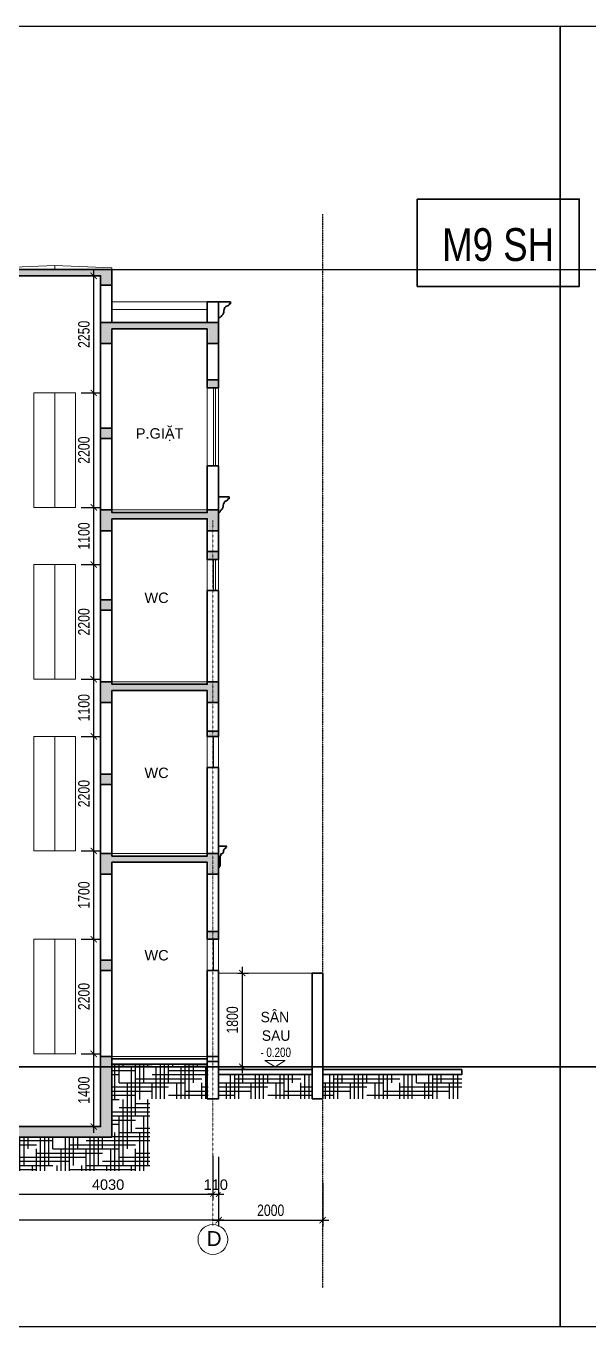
# Model space of a CAD drawing. Header units: millimetres. Extents: x -127141 to 682685, y -1234500 to 49778.
# Drawn here: x 525432 to 536251, y -25000 to 0 of the extents above; entities that cross this region are included whole.
import ezdxf
from ezdxf.enums import TextEntityAlignment as Align

# ---------------------------------------------------------------- set-up
doc = ezdxf.new("R2010")
doc.units = ezdxf.units.MM
doc.header["$MEASUREMENT"] = 0
doc.linetypes.add('DASHDOT', pattern=[1, 0.5, -0.25, 0, -0.25])
doc.linetypes.add('HIDDEN', pattern=[0.75, 0.5, -0.25])
for name, color, linetype, lineweight in [('-CONCRETE', 1, 'Continuous', 35), ('-DOOR', 137, 'Continuous', 9), ('-KH', 143, 'Continuous', 13), ('-LINE1', 7, 'Continuous', 18), ('-TEXT', 7, 'Continuous', 15), ('-WALL', 4, 'Continuous', 35), ('A-DIM', 251, 'Continuous', 15), ('A-TEXT', 7, 'Continuous', 18), ('A-TRUC', 251, 'DASHDOT', 5), ('A-TUONG', 7, 'Continuous', 35), ('TEXT25', 2, 'Continuous', 13)]:
    doc.layers.add(name, color=color, linetype=linetype, lineweight=lineweight)
for name, color, linetype in [('-RANH GIOI LO DAT', 12, 'Continuous'), ('12. NET DIM', 252, 'Continuous'), ('13. NET HATCH', 251, 'Continuous')]:
    doc.layers.add(name, color=color, linetype=linetype)
doc.layers.add('LUOI GIONG', color=160, linetype='Continuous', plot=False)
doc.styles.add('1', font='arial.ttf')
doc.styles.add('AA - Arial - Regular', font='arial.ttf', dxfattribs={"height": 250})
doc.styles.add('AVANH', font='', dxfattribs={"width": 0.8})
doc.styles.get("Standard").update_dxf_attribs({"font": 'arial.ttf'})
doc.styles.add('SVN_AVO_thuong', font='')
doc.styles.get('AVANH').set_extended_font_data('.VnAvantH')
doc.styles.get('SVN_AVO_thuong').set_extended_font_data('SVN-Avo')
doc.dimstyles.new('C_100A3', dxfattribs={"dimscale": 100, "dimtxt": 2.2, "dimasz": 1.2, "dimexe": 1.2, "dimexo": 0, "dimgap": 0.75, "dimtad": 1, "dimdec": 0, "dimzin": 0, "dimdsep": 46, "dimtxsty": 'AVANH', "dimblk": 'ARCHTICK', "dimcen": 0, "dimdle": 1.2, "dimclrd": 256, "dimclre": 256, "dimclrt": 7, "dimadec": 0, "dimazin": 0, "dimtfac": 0.0001, "dimtdec": 0, "dimtix": 1, "dimtmove": 2, "dimatfit": 3, "dimfxl": 1.8, "dimtolj": 1, "dimtzin": 0, "dimarcsym": 0})
doc.dimstyles.new('DIM_LAYOUT A2-A3', dxfattribs={"dimscale": 0, "dimtxt": 2, "dimasz": 1, "dimexe": 1, "dimexo": 0, "dimgap": 0.8, "dimtad": 1, "dimdec": 0, "dimlfac": -1, "dimzin": 0, "dimdsep": 46, "dimtxsty": 'Standard', "dimblk": 'ARCHTICK', "dimcen": 1, "dimdle": 1, "dimclrd": 256, "dimclre": 256, "dimclrt": 7, "dimadec": 0, "dimazin": 0, "dimtfac": 1, "dimtdec": 0, "dimtix": 1, "dimtofl": 0, "dimtmove": 2, "dimatfit": 3, "dimldrblk": 'ARCHTICK', "dimfxl": 1, "dimtfill": 1, "dimtolj": 1, "dimtzin": 0, "dimarcsym": 0})

# ---------------------------------------------------------------- blocks, each defined once
blk = doc.blocks.new('A$Cd249ac7f')
at = {"layer": '-KH'}
blk.add_line((11, 0), (379, 0), dxfattribs=at)
blk.add_lwpolyline([(390, 118), (0, 118), (195, 0)], close=True, dxfattribs=at)
blk.add_solid([(195, 0), (195, 118), (390, 118), (195, 0)], dxfattribs=at)
blk = doc.blocks.new('_ArchTick')
at = {"color": 0, "linetype": 'ByBlock', "const_width": 0.15}
blk.add_lwpolyline([(-0.5, -0.5), (0.5, 0.5)], dxfattribs=at)
blk = doc.blocks.new('*D160')
at = {"layer": '12. NET DIM', "lineweight": -2, "transparency": 16777216}
for p, q in [((529134, -22224), (529134, -23068)), ((531134, -22224), (531134, -23068)), ((529014, -22948), (531254, -22948))]:
    blk.add_line(p, q, dxfattribs=at)
at = {"layer": 'Defpoints', "color": 0, "transparency": 16777216}
for p in [(529134, -22224), (531134, -22224), (531134, -22948)]:
    blk.add_point(p, dxfattribs=at)
at = {"layer": '12. NET DIM', "lineweight": -2, "transparency": 16777216, "xscale": 119.9999999999999, "yscale": 119.9999999999999, "zscale": 119.9999999999999, "rotation": 180}
blk.add_blockref('_ArchTick', (529134, -22948), dxfattribs=at)
at = {"layer": '12. NET DIM', "lineweight": -2, "transparency": 16777216, "xscale": 119.9999999999999, "yscale": 119.9999999999999, "zscale": 119.9999999999999}
blk.add_blockref('_ArchTick', (531134, -22948), dxfattribs=at)
at = {"layer": '12. NET DIM', "color": 7, "transparency": 16777216, "insert": (530134, -22759), "char_height": 220, "attachment_point": 5, "style": 'AVANH'}
blk.add_mtext('\\A1;2000', dxfattribs=at)
blk = doc.blocks.new('*D145')
at = {"layer": '12. NET DIM', "lineweight": -2, "transparency": 16777216}
for p, q in [((526491, -19750), (526854, -19750)), ((526734, -21270), (526734, -19630)), ((526491, -21150), (526854, -21150))]:
    blk.add_line(p, q, dxfattribs=at)
at = {"layer": 'Defpoints', "color": 0, "transparency": 16777216}
for p in [(526491, -19750), (526734, -19750), (526491, -21150)]:
    blk.add_point(p, dxfattribs=at)
at = {"layer": '12. NET DIM', "lineweight": -2, "transparency": 16777216, "xscale": 119.9999999999999, "yscale": 119.9999999999999, "zscale": 119.9999999999999}
for p, rotation in [((526734, -19750), 90), ((526734, -21150), 270)]:
    blk.add_blockref('_ArchTick', p, dxfattribs=dict(at, rotation=rotation))
at = {"layer": '12. NET DIM', "color": 7, "transparency": 16777216, "insert": (526545, -20450), "char_height": 220, "attachment_point": 5, "rotation": 90, "style": 'AVANH'}
blk.add_mtext('\\A1;1400', dxfattribs=at)
blk = doc.blocks.new('*D146')
at = {"layer": '12. NET DIM', "lineweight": -2, "transparency": 16777216}
for p, q in [((526734, -19870), (526734, -17430)), ((526491, -17550), (526854, -17550)), ((526491, -19750), (526854, -19750))]:
    blk.add_line(p, q, dxfattribs=at)
at = {"layer": 'Defpoints', "color": 0, "transparency": 16777216}
for p in [(526491, -17550), (526734, -17550), (526491, -19750)]:
    blk.add_point(p, dxfattribs=at)
at = {"layer": '12. NET DIM', "lineweight": -2, "transparency": 16777216, "xscale": 119.9999999999999, "yscale": 119.9999999999999, "zscale": 119.9999999999999}
for p, rotation in [((526734, -17550), 90), ((526734, -19750), 270)]:
    blk.add_blockref('_ArchTick', p, dxfattribs=dict(at, rotation=rotation))
at = {"layer": '12. NET DIM', "color": 7, "transparency": 16777216, "insert": (526545, -18650), "char_height": 220, "attachment_point": 5, "rotation": 90, "style": 'AVANH'}
blk.add_mtext('\\A1;2200', dxfattribs=at)
blk = doc.blocks.new('*D147')
at = {"layer": '12. NET DIM', "lineweight": -2, "transparency": 16777216}
for p, q in [((526734, -17670), (526734, -15730)), ((526491, -15850), (526854, -15850)), ((526491, -17550), (526854, -17550))]:
    blk.add_line(p, q, dxfattribs=at)
at = {"layer": 'Defpoints', "color": 0, "transparency": 16777216}
for p in [(526491, -15850), (526734, -15850), (526491, -17550)]:
    blk.add_point(p, dxfattribs=at)
at = {"layer": '12. NET DIM', "lineweight": -2, "transparency": 16777216, "xscale": 119.9999999999999, "yscale": 119.9999999999999, "zscale": 119.9999999999999}
for p, rotation in [((526734, -15850), 90), ((526734, -17550), 270)]:
    blk.add_blockref('_ArchTick', p, dxfattribs=dict(at, rotation=rotation))
at = {"layer": '12. NET DIM', "color": 7, "transparency": 16777216, "insert": (526545, -16700), "char_height": 220, "attachment_point": 5, "rotation": 90, "style": 'AVANH'}
blk.add_mtext('\\A1;1700', dxfattribs=at)
blk = doc.blocks.new('*D148')
at = {"layer": '12. NET DIM', "lineweight": -2, "transparency": 16777216}
for p, q in [((526491, -13650), (526854, -13650)), ((526734, -15970), (526734, -13530)), ((526491, -15850), (526854, -15850))]:
    blk.add_line(p, q, dxfattribs=at)
at = {"layer": 'Defpoints', "color": 0, "transparency": 16777216}
for p in [(526491, -13650), (526734, -13650), (526491, -15850)]:
    blk.add_point(p, dxfattribs=at)
at = {"layer": '12. NET DIM', "lineweight": -2, "transparency": 16777216, "xscale": 119.9999999999999, "yscale": 119.9999999999999, "zscale": 119.9999999999999}
for p, rotation in [((526734, -13650), 90), ((526734, -15850), 270)]:
    blk.add_blockref('_ArchTick', p, dxfattribs=dict(at, rotation=rotation))
at = {"layer": '12. NET DIM', "color": 7, "transparency": 16777216, "insert": (526545, -14750), "char_height": 220, "attachment_point": 5, "rotation": 90, "style": 'AVANH'}
blk.add_mtext('\\A1;2200', dxfattribs=at)
blk = doc.blocks.new('*D149')
at = {"layer": '12. NET DIM', "lineweight": -2, "transparency": 16777216}
for p, q in [((526734, -13770), (526734, -12430)), ((526491, -12550), (526854, -12550)), ((526491, -13650), (526854, -13650))]:
    blk.add_line(p, q, dxfattribs=at)
at = {"layer": 'Defpoints', "color": 0, "transparency": 16777216}
for p in [(526491, -12550), (526734, -12550), (526491, -13650)]:
    blk.add_point(p, dxfattribs=at)
at = {"layer": '12. NET DIM', "lineweight": -2, "transparency": 16777216, "xscale": 119.9999999999999, "yscale": 119.9999999999999, "zscale": 119.9999999999999}
for p, rotation in [((526734, -12550), 90), ((526734, -13650), 270)]:
    blk.add_blockref('_ArchTick', p, dxfattribs=dict(at, rotation=rotation))
at = {"layer": '12. NET DIM', "color": 7, "transparency": 16777216, "insert": (526545, -13100), "char_height": 220, "attachment_point": 5, "rotation": 90, "style": 'AVANH'}
blk.add_mtext('\\A1;1100', dxfattribs=at)
blk = doc.blocks.new('*D150')
at = {"layer": '12. NET DIM', "lineweight": -2, "transparency": 16777216}
for p, q in [((526734, -12670), (526734, -10230)), ((526491, -10350), (526854, -10350)), ((526491, -12550), (526854, -12550))]:
    blk.add_line(p, q, dxfattribs=at)
at = {"layer": 'Defpoints', "color": 0, "transparency": 16777216}
for p in [(526491, -10350), (526734, -10350), (526491, -12550)]:
    blk.add_point(p, dxfattribs=at)
at = {"layer": '12. NET DIM', "lineweight": -2, "transparency": 16777216, "xscale": 119.9999999999999, "yscale": 119.9999999999999, "zscale": 119.9999999999999}
for p, rotation in [((526734, -10350), 90), ((526734, -12550), 270)]:
    blk.add_blockref('_ArchTick', p, dxfattribs=dict(at, rotation=rotation))
at = {"layer": '12. NET DIM', "color": 7, "transparency": 16777216, "insert": (526545, -11450), "char_height": 220, "attachment_point": 5, "rotation": 90, "style": 'AVANH'}
blk.add_mtext('\\A1;2200', dxfattribs=at)
blk = doc.blocks.new('*D151')
at = {"layer": '12. NET DIM', "lineweight": -2, "transparency": 16777216}
for p, q in [((526491, -9250), (526854, -9250)), ((526734, -10470), (526734, -9130)), ((526491, -10350), (526854, -10350))]:
    blk.add_line(p, q, dxfattribs=at)
at = {"layer": 'Defpoints', "color": 0, "transparency": 16777216}
for p in [(526491, -9250), (526734, -9250), (526491, -10350)]:
    blk.add_point(p, dxfattribs=at)
at = {"layer": '12. NET DIM', "lineweight": -2, "transparency": 16777216, "xscale": 119.9999999999999, "yscale": 119.9999999999999, "zscale": 119.9999999999999}
for p, rotation in [((526734, -9250), 90), ((526734, -10350), 270)]:
    blk.add_blockref('_ArchTick', p, dxfattribs=dict(at, rotation=rotation))
at = {"layer": '12. NET DIM', "color": 7, "transparency": 16777216, "insert": (526545, -9800), "char_height": 220, "attachment_point": 5, "rotation": 90, "style": 'AVANH'}
blk.add_mtext('\\A1;1100', dxfattribs=at)
blk = doc.blocks.new('*D152')
at = {"layer": '12. NET DIM', "lineweight": -2, "transparency": 16777216}
for p, q in [((526734, -9370), (526734, -6930)), ((526491, -7050), (526854, -7050)), ((526491, -9250), (526854, -9250))]:
    blk.add_line(p, q, dxfattribs=at)
at = {"layer": 'Defpoints', "color": 0, "transparency": 16777216}
for p in [(526491, -7050), (526734, -7050), (526491, -9250)]:
    blk.add_point(p, dxfattribs=at)
at = {"layer": '12. NET DIM', "lineweight": -2, "transparency": 16777216, "xscale": 119.9999999999999, "yscale": 119.9999999999999, "zscale": 119.9999999999999}
for p, rotation in [((526734, -7050), 90), ((526734, -9250), 270)]:
    blk.add_blockref('_ArchTick', p, dxfattribs=dict(at, rotation=rotation))
at = {"layer": '12. NET DIM', "color": 7, "transparency": 16777216, "insert": (526545, -8150), "char_height": 220, "attachment_point": 5, "rotation": 90, "style": 'AVANH'}
blk.add_mtext('\\A1;2200', dxfattribs=at)
blk = doc.blocks.new('*D153')
at = {"layer": '12. NET DIM', "lineweight": -2, "transparency": 16777216}
for p, q in [((526734, -7170), (526734, -4680)), ((526491, -4800), (526854, -4800)), ((526491, -7050), (526854, -7050))]:
    blk.add_line(p, q, dxfattribs=at)
at = {"layer": 'Defpoints', "color": 0, "transparency": 16777216}
for p in [(526491, -4800), (526734, -4800), (526491, -7050)]:
    blk.add_point(p, dxfattribs=at)
at = {"layer": '12. NET DIM', "lineweight": -2, "transparency": 16777216, "xscale": 119.9999999999999, "yscale": 119.9999999999999, "zscale": 119.9999999999999}
for p, rotation in [((526734, -4800), 90), ((526734, -7050), 270)]:
    blk.add_blockref('_ArchTick', p, dxfattribs=dict(at, rotation=rotation))
at = {"layer": '12. NET DIM', "color": 7, "transparency": 16777216, "insert": (526545, -5925), "char_height": 220, "attachment_point": 5, "rotation": 90, "style": 'AVANH'}
blk.add_mtext('\\A1;2250', dxfattribs=at)
blk = doc.blocks.new('*D132')
at = {"layer": '12. NET DIM', "lineweight": -2, "transparency": 16777216}
for p, q in [((529497, -18200), (529707, -18200)), ((529587, -18080), (529587, -20120)), ((529497, -20000), (529707, -20000))]:
    blk.add_line(p, q, dxfattribs=at)
at = {"layer": 'Defpoints', "color": 0, "transparency": 16777216}
for p in [(529497, -18200), (529497, -20000), (529587, -20000)]:
    blk.add_point(p, dxfattribs=at)
at = {"layer": '12. NET DIM', "lineweight": -2, "transparency": 16777216, "xscale": 119.9999999999999, "yscale": 119.9999999999999, "zscale": 119.9999999999999}
for p, rotation in [((529587, -18200), 90), ((529587, -20000), 270)]:
    blk.add_blockref('_ArchTick', p, dxfattribs=dict(at, rotation=rotation))
at = {"layer": '12. NET DIM', "color": 7, "transparency": 16777216, "insert": (529398, -19100), "char_height": 220, "attachment_point": 5, "rotation": 90, "style": 'AVANH'}
blk.add_mtext('\\A1;1800', dxfattribs=at)
blk = doc.blocks.new('*D340')
at = {"layer": 'A-DIM', "lineweight": -2, "transparency": 16777216}
for p, q in [((529024, -21732), (529024, -22548)), ((529134, -21732), (529134, -22548)), ((529024, -22448), (528924, -22448)), ((529134, -22448), (529234, -22448))]:
    blk.add_line(p, q, dxfattribs=at)
at = {"layer": 'Defpoints', "color": 0, "transparency": 16777216}
for p in [(529024, -21732), (529134, -21732)]:
    blk.add_point(p, dxfattribs=at)
at = {"layer": 'A-DIM', "lineweight": -2, "transparency": 16777216, "xscale": 100, "yscale": 100, "zscale": 100}
blk.add_blockref('_ArchTick', (529024, -22448), dxfattribs=at)
at = {"layer": 'A-DIM', "lineweight": -2, "transparency": 16777216, "xscale": 100, "yscale": 100, "zscale": 100, "rotation": 180}
blk.add_blockref('_ArchTick', (529134, -22448), dxfattribs=at)
at = {"layer": 'A-DIM', "color": 7, "transparency": 16777216, "insert": (529079, -22266), "char_height": 200, "attachment_point": 5, "bg_fill": 3, "box_fill_scale": 1.25, "bg_fill_color": 256, "bg_fill_true_color": 13158600, "bg_fill_transparency": 0}
blk.add_mtext('\\A1;110', dxfattribs=at)
at = {"layer": 'Defpoints', "color": 0, "transparency": 16777216}
blk.add_point((529024, -22448), dxfattribs=at)
blk = doc.blocks.new('*D347')
at = {"layer": 'A-DIM', "lineweight": -2, "transparency": 16777216}
for p, q in [((524994, -21708), (524994, -22548)), ((529024, -21708), (529024, -22548)), ((524894, -22448), (529124, -22448))]:
    blk.add_line(p, q, dxfattribs=at)
at = {"layer": 'Defpoints', "color": 0, "transparency": 16777216}
for p in [(524994, -21708, 0), (529024, -21708, 0), (529024, -22448)]:
    blk.add_point(p, dxfattribs=at)
at = {"layer": 'A-DIM', "lineweight": -2, "transparency": 16777216, "xscale": 100, "yscale": 100, "zscale": 100, "rotation": 180}
blk.add_blockref('_ArchTick', (524994, -22448), dxfattribs=at)
at = {"layer": 'A-DIM', "lineweight": -2, "transparency": 16777216, "xscale": 100, "yscale": 100, "zscale": 100}
blk.add_blockref('_ArchTick', (529024, -22448), dxfattribs=at)
at = {"layer": 'A-DIM', "color": 7, "transparency": 16777216, "insert": (527009, -22266), "char_height": 200, "attachment_point": 5, "bg_fill": 3, "box_fill_scale": 1.25, "bg_fill_color": 256, "bg_fill_true_color": 13158600, "bg_fill_transparency": 0}
blk.add_mtext('\\A1;4030', dxfattribs=at)
blk = doc.blocks.new('*D359')
at = {"layer": 'A-DIM', "lineweight": -2, "transparency": 16777216}
for p, q in [((516183, -21729), (516183, -23048)), ((529134, -21729), (529134, -23048)), ((529234, -22948), (516083, -22948))]:
    blk.add_line(p, q, dxfattribs=at)
at = {"layer": 'Defpoints', "color": 0, "transparency": 16777216}
for p in [(516183, -21729, 0), (529134, -21729, 0), (516183, -22948)]:
    blk.add_point(p, dxfattribs=at)
at = {"layer": 'A-DIM', "lineweight": -2, "transparency": 16777216, "xscale": 100, "yscale": 100, "zscale": 100, "rotation": 180}
blk.add_blockref('_ArchTick', (516183, -22948), dxfattribs=at)
at = {"layer": 'A-DIM', "lineweight": -2, "transparency": 16777216, "xscale": 100, "yscale": 100, "zscale": 100}
blk.add_blockref('_ArchTick', (529134, -22948), dxfattribs=at)
at = {"layer": 'A-DIM', "color": 7, "transparency": 16777216, "insert": (522659, -22766), "char_height": 200, "attachment_point": 5, "bg_fill": 3, "box_fill_scale": 1.25, "bg_fill_color": 256, "bg_fill_true_color": 13158600, "bg_fill_transparency": 0}
blk.add_mtext('\\A1;12950', dxfattribs=at)

msp = doc.modelspace()

# ---------------------------------------------------------------- hatches: boundary and pattern name
at = {"layer": '13. NET HATCH'}
h = msp.add_hatch(dxfattribs=at)
h.set_pattern_fill('CHAU-01', color=256, scale=10, pattern_type=2)
h.set_pattern_definition([(50, (157083.14, 282494.605), (71.726018, -6.2752135), [7.5, -82.5]), (355, (157083.14, 282494.605), (-13.875133, 75.219213), [6, -66]), (100.4514, (157089.115, 282494.08), (57.850938, 68.943954), [6.374019, -70.114211]), (46.1842, (157083.14, 282514.605), (106.724105, -16.551901), [11.25, -123.75]), (96.6356, (157092.03, 282513.23), (93.46627, 97.411787), [9.56103, -105.1713]), (351.1842, (157083.14, 282514.6), (93.466195, 97.41186), [9, -99]), (21, (157093.14, 282509.605), (59.690705, -40.261889), [7.5, -82.5]), (326, (157093.14, 282509.605), (24.331533, 72.515005), [6, -66]), (71.4514, (157098.11, 282506.25), (84.022263, 32.25305), [6.374019, -70.114211]), (37.5, (157083.138, 282494.605), (1.2159855, 33.2893854), [0, -65.2, 0, -67, 0, -66.25]), (7.5, (157083.138, 282494.605), (26.3069537, 39.4411712), [0, -38.2, 0, -63.7, 0, -25.25]), (327.5, (157060.838, 282494.605), (53.3822436, -2.2554872), [0, -25, 0, -78, 0, -103.5]), (317.5, (157050.84, 282494.605), (58.318617, 10.0104982), [0, -32.5, 0, -51.8, 0, -73.5]), (45, (157083.14, 282494.605), (-30.0520382, 30.0520382), []), (45, (157083.14, 282506.855), (-30.0520382, 30.0520382), [])])
h.paths.add_polyline_path([(527084, -9470), (528934, -9470), (528934, -9700), (529134, -9700), (529134, -9300), (528934, -9300), (528934, -9350), (527084, -9350), (527084, -9300), (526884, -9300), (526884, -9700), (527084, -9700)])
h.paths.add_polyline_path([(527084, -16070), (528934, -16070), (528934, -16300), (529134, -16300), (529134, -15900), (528934, -15900), (528934, -15950), (527084, -15950), (527084, -15900), (526884, -15900), (526884, -16300), (527084, -16300)])
h.paths.add_polyline_path([(529134, -12600), (528934, -12600), (528934, -12650), (527084, -12650), (527084, -12600), (526884, -12600), (526884, -13000), (527084, -13000), (527084, -12770), (528934, -12770), (528934, -13000), (529134, -13000)])
h.paths.add_polyline_path([(529134, -13550), (528934, -13550), (528934, -13650), (529134, -13650)])
h.paths.add_polyline_path([(520384, -6911.4), (520384, -7061.4), (520184, -7061.4), (520184, -6911.4)])
h.paths.add_polyline_path([(524884, -4680), (527084, -4680), (527084, -4980), (526864, -4980), (526864, -4800), (525104, -4800), (525104, -4980), (524884, -4980)])
h.paths.add_polyline_path([(520184, -5700), (525084, -5700), (525084, -6100), (524884, -6100), (524884, -5820), (520384, -5820), (520384, -6100), (520184, -6100)])
h.paths.add_polyline_path([(526864, -5700), (529134, -5700), (529134, -6100), (528934, -6100), (528934, -5820), (527084, -5820), (527084, -6100), (526864, -6100)])
h.paths.add_polyline_path([(516184.2, -9300), (516404.2, -9300), (516404.2, -9350), (520184, -9350), (520184, -9300), (520384, -9300), (520384, -9700), (520184, -9700), (520184, -9470), (516404.2, -9470), (516404.2, -9700), (516184.2, -9700)])
h.paths.add_polyline_path([(528934, -6800), (529134, -6800), (529134, -6950), (528934, -6950)])
h.paths.add_polyline_path([(524884, -7725), (525084, -7725), (525084, -7925), (524884, -7925)])
h.paths.add_polyline_path([(526884, -7725), (527084, -7725), (527084, -7925), (526884, -7925)])
h.paths.add_polyline_path([(528934, -10100), (529134, -10100), (529134, -10250), (528934, -10250)])
h.paths.add_polyline_path([(524884, -9300), (525084, -9300), (525084, -9700), (524884, -9700)])
h.paths.add_polyline_path([(526884, -11025), (527084, -11025), (527084, -11225), (526884, -11225)])
h.paths.add_polyline_path([(524884, -11025), (525084, -11025), (525084, -11225), (524884, -11225)])
h.paths.add_polyline_path([(516404.2, -10100), (516184, -10100), (516184, -10250), (516404.2, -10250)])
edge = h.paths.add_edge_path()
edge.add_line((523829.2, -12018.9), (521425.4, -10348.9))
edge.add_arc((520400.7, -12106.3), 2034.3, 59.75422, 93.28903)
edge.add_line((520284, -10075.4), (520284, -9975.2))
edge.add_arc((520400.7, -12106.3), 2134.3, 59.64645, 93.13477, ccw=False)
edge.add_line((521479.3, -10264.6), (523884, -11935.3))
edge.add_arc((525086.2, -9988.5), 2288.1, 238.30465, 267.44123)
edge.add_line((524984, -12274.2), (524984, -12374.3))
edge.add_arc((525086.2, -9988.5), 2388.1, 238.23916, 267.54845, ccw=False)
h.paths.add_polyline_path([(524884, -12600), (525084, -12600), (525084, -13000), (524884, -13000)])
h.paths.add_polyline_path([(526884, -14375), (527084, -14375), (527084, -14575), (526884, -14575)])
h.paths.add_polyline_path([(524884, -14375), (525084, -14375), (525084, -14575), (524884, -14575)])
h.paths.add_polyline_path([(515183.8, -13399.6), (514983.6, -13399.6), (514983.6, -13499.6), (515183.8, -13499.6)])
h.paths.add_polyline_path([(516404.2, -13400), (516184, -13400), (516184, -13550), (516404.2, -13550)])
h.paths.add_polyline_path([(516404.2, -16650), (516184, -16650), (516184, -16800), (516404.2, -16800)])
h.paths.add_polyline_path([(517404.4, -16650), (517184, -16650), (517184, -16800), (517404.4, -16800)])
h.paths.add_polyline_path([(524884, -17950), (525084, -17950), (525084, -18150), (524884, -18150)])
h.paths.add_polyline_path([(526884, -17950), (527084, -17950), (527084, -18150), (526884, -18150)])
h.paths.add_polyline_path([(528934, -17400), (529134, -17400), (529134, -17550), (528934, -17550)])
h.paths.add_polyline_path([(516183.8, -12099.1), (516404.2, -12099.1), (516404.2, -12299.1), (516184.2, -12299.1), (516184.2, -12209.2), (515183.8, -12675.7), (515183.8, -13000), (514679.2, -13000), (514679.2, -12800.7)])
h.paths.add_polyline_path([(516184.2, -12600), (516184, -12600), (520384, -12600), (520384, -13000), (520184, -13000), (520184, -12720), (516404.2, -12720), (516404.2, -13000), (516184.2, -13000)])
edge = h.paths.add_edge_path()
edge.add_arc((520400.7, -15406.3), 2034.3, 59.75422, 93.28903)
edge.add_line((520284, -13375.4), (520284, -13275.2))
edge.add_arc((520400.7, -15406.3), 2134.3, 59.64645, 93.13477, ccw=False)
edge.add_line((521479.3, -13564.6), (523884, -15235.3))
edge.add_arc((525086.2, -13288.5), 2288.1, 238.30465, 267.44123)
edge.add_line((524984, -15574.2), (524984, -15674.3))
edge.add_arc((525086.2, -13288.5), 2388.1, 238.23916, 267.54845, ccw=False)
edge.add_line((523829.2, -15318.9), (521425.4, -13648.9))
h.paths.add_polyline_path([(524884, -15950), (525084, -15950), (525084, -16300), (524884, -16300)])
h.paths.add_polyline_path([(516404.2, -16020), (516404.2, -16300), (516184.2, -16300), (516184.2, -16070), (515184.2, -16070), (515184.2, -16270), (514984.2, -16270), (514984.2, -15950), (516184.2, -15950), (516184.2, -15900), (520384, -15900), (520384, -16300), (520184, -16300), (520184, -16020)])
edge = h.paths.add_edge_path()
edge.add_line((520284, -16793.8), (520284, -16692.5))
edge.add_arc((519869.9, -19403.7), 2742.6, 56.49027, 81.31495, ccw=False)
edge.add_line((521384, -17116.9), (523976.4, -18875.2))
edge.add_arc((525144.7, -17167.4), 2069.2, 235.62527, 265.54758)
edge.add_line((524984, -19230.3), (524984, -19330.6))
edge.add_arc((525144.7, -17167.4), 2169.2, 235.63057, 265.75322, ccw=False)
edge.add_line((523920.1, -18957.9), (521328.4, -17200))
edge.add_arc((519869.9, -19403.7), 2642.6, 56.50223, 80.9836)
h.paths.add_polyline_path([(524884, -19800), (525084, -19800), (525084, -21150), (526884, -21150), (526884, -19800), (527084, -19800), (527084, -21350), (524884, -21350)])
h = msp.add_hatch(dxfattribs=at)
h.set_pattern_fill('HOUND', color=256, scale=50)
h.set_pattern_definition([(0, (163365.31, 282586.51), (317.5, 79.375), [1270, -635]), (90, (163365.31, 282586.51), (-79.375, -317.5), [1270, -635])])
h.paths.add_polyline_path([(533806.5, -20149.9), (531134, -20149.9), (531134, -20614), (533806.5, -20614)])
h.paths.add_polyline_path([(530934, -20150), (529134, -20150), (529134, -20614), (530934, -20614)])
h.paths.add_polyline_path([(528934, -19949.8), (527084, -19949.8), (527084, -21350), (524884, -21350), (524884, -19900), (517184, -19900), (517184, -20614), (524092.4, -20614), (524092.4, -22000.8), (527814.5, -22000.8), (527814.5, -20614), (528934, -20614)])
h.paths.add_polyline_path([(516984, -19950), (516184, -19950), (516184, -20614), (516984, -20614)])
h.paths.add_polyline_path([(515984, -20100), (513562.2, -20100), (513562.2, -20150), (507423, -20150), (507423, -20614), (515984, -20614)])
h.paths.add_polyline_path([(511772.2, -20663.5), (511772.2, -20157.5), (511246.7, -20157.5), (511246.7, -20663.5)], flags=9)

# ---------------------------------------------------------------- linework, layer by layer
at = {"layer": '-CONCRETE'}
for points in [[(524884, -4680), (527084, -4680), (527084, -4980), (526864, -4980), (526864, -4800), (525104, -4800), (525104, -4980), (524884, -4980)], [(526864, -5700), (529134, -5700), (529134, -6100), (528914, -6100), (528914, -5820), (527084, -5820), (527084, -6100), (526864, -6100)], [(528914, -6800), (529134, -6800), (529134, -6950), (528914, -6950)], [(526864, -7725), (527084, -7725), (527084, -7925), (526864, -7925)], [(527084, -9470), (528914, -9470), (528914, -9700), (529134, -9700), (529134, -9300), (528914, -9300), (528914, -9350), (527084, -9350), (527084, -9300), (526864, -9300), (526864, -9700), (527084, -9700)], [(528914, -10100), (529134, -10100), (529134, -10250), (528914, -10250)], [(526864, -11025), (527084, -11025), (527084, -11225), (526864, -11225)], [(529134, -12600), (528914, -12600), (528914, -12650), (527084, -12650), (527084, -12600), (526864, -12600), (526864, -13000), (527084, -13000), (527084, -12770), (528914, -12770), (528914, -13000), (529134, -13000)], [(529134, -13550), (528914, -13550), (528914, -13650), (529134, -13650)], [(526864, -14375), (527084, -14375), (527084, -14575), (526864, -14575)], [(527084, -16070), (528914, -16070), (528914, -16300), (529134, -16300), (529134, -15900), (528914, -15900), (528914, -15950), (527084, -15950), (527084, -15900), (526864, -15900), (526864, -16300), (527084, -16300)], [(528914, -17400), (529134, -17400), (529134, -17550), (528914, -17550)], [(526864, -17950), (527084, -17950), (527084, -18150), (526864, -18150)], [(524884, -19800), (525104, -19800), (525104, -21150), (526864, -21150), (526864, -19800), (527084, -19800), (527084, -21350), (524884, -21350)], [(528913.5, -19849.9), (527084, -19849.9), (527084, -19949.8), (528913.5, -19949.8)], [(528914, -19800), (529133.5, -19800), (529133.5, -19900), (528914, -19900)], [(530934, -20050), (529134, -20050), (529134, -20150), (530934, -20150)], [(533806.5, -20049.9), (531134, -20049.9), (531134, -20149.9), (533806.5, -20149.9)]]:
    msp.add_lwpolyline(points, close=True, dxfattribs=at)
at = {"layer": '-DOOR', "lineweight": 9}
for points in [[(529134, -6950), (528914, -6950), (528914, -8450), (529134, -8450)], [(529034, -8450), (529072, -8450), (529072, -6950), (529034, -6950)], [(529134, -10250), (528914, -10250), (528914, -10850), (529134, -10850)], [(529034, -10850), (529072, -10850), (529072, -10250), (529034, -10250)], [(528914, -13650), (529134, -13650), (529134, -14250), (528914, -14250)], [(529134, -17550), (528914, -17550), (528914, -18150), (529134, -18150)]]:
    msp.add_lwpolyline(points, close=True, dxfattribs=at)
for points in [[(529034, -14250), (529034, -13650)], [(529034, -17550), (529034, -18150)]]:
    msp.add_lwpolyline(points, dxfattribs=at)
at = {"layer": '-KH'}
msp.add_circle((529024, -23319.2, 0), 286.3, dxfattribs=at)
at = {"layer": '-LINE1'}
for p, q in [((527084, -5450), (528913.5, -5450)), ((527084, -9300), (528913.5, -9300)), ((527084.1, -12600), (528913.5, -12600))]:
    msp.add_line(p, q, dxfattribs=at)
at = {"layer": '-LINE1', "lineweight": 20}
for points in [[(524884, -4680), (524884, -4650), (525984, -4600)], [(525984, -4680), (525984, -4600)], [(527084, -4680), (527084, -4650), (525984, -4600)], [(525984, -4680), (525984, -4600)], [(527084, -5300), (528914, -5300)]]:
    msp.add_lwpolyline(points, dxfattribs=at)
at = {"layer": '-LINE1'}
for points in [[(525984, -9250), (525984, -7050), (526384, -7050), (526384, -9250), (525584, -9250), (525584, -7050), (525984, -7050), (525984, -9250)], [(525984, -12550), (525984, -10350), (526384, -10350), (526384, -12550), (525584, -12550), (525584, -10350), (525984, -10350), (525984, -12550)], [(525984, -15850), (525984, -13650), (526384, -13650), (526384, -15850), (525584, -15850), (525584, -13650), (525984, -13650), (525984, -15850)], [(528914, -15900), (527084, -15900)], [(525984, -19750), (525984, -17550), (526384, -17550), (526384, -19750), (525584, -19750), (525584, -17550), (525984, -17550), (525984, -19750)], [(530934, -18200), (529134, -18200)], [(528914, -19800), (527084, -19800)], [(530934, -20000), (529134, -20000)]]:
    msp.add_lwpolyline(points, dxfattribs=at)
at = {"layer": '-RANH GIOI LO DAT', "linetype": 'HIDDEN', "ltscale": 10}
msp.add_lwpolyline([(531134, -24244.6), (531134, -3613.6)], dxfattribs=at)
at = {"layer": '-WALL'}
for p, q in [((526864, -4980), (526864, -5700)), ((527084, -4980), (527084, -5700)), ((528914, -5300), (529364.1, -5300)), ((528914, -5500), (528914, -5300)), ((529364.1, -5340), (529339.1, -5340)), ((529364.1, -5300), (529364.1, -5340)), ((529134, -5600), (529164.1, -5600)), ((526864, -9300), (526864, -5900)), ((527084, -9300), (527084, -5900)), ((529134, -9048.2), (529333.8, -9048.2)), ((529333.8, -9085.7), (529311.6, -9085.7)), ((529333.8, -9085.7), (529333.8, -9048.2)), ((526864, -12600), (526864, -9700)), ((527084, -12600), (527084, -9700)), ((526864, -15900), (526864, -13000)), ((527084, -15900), (527084, -13000)), ((529134, -16178.5), (529146.8, -16178.5)), ((526864, -17950), (526864, -16300)), ((527084, -17950), (527084, -16300)), ((526864, -19800), (526864, -18150)), ((527084, -19800), (527084, -18150))]:
    msp.add_line(p, q, dxfattribs=at)
for points in [[(532949.6, -3324.9), (536063.9, -3324.9), (536063.9, -5002.9), (532949.6, -5002.9)], [(529134, -6100), (528914, -6100), (528914, -6800), (529134, -6800)], [(529134, -8450), (528914, -8450), (528914, -9300), (529134, -9300)], [(529134, -9700), (528914, -9700), (528914, -10100), (529134, -10100)], [(529134, -10850), (528914, -10850), (528914, -12600), (529134, -12600)], [(529134, -13000), (528914, -13000), (528914, -13550), (529134, -13550)], [(529134, -14250), (528914, -14250), (528914, -15900), (529134, -15900)], [(529134, -17400), (528914, -17400), (528914, -16300), (529134, -16300)], [(529134, -18150), (528914, -18150), (528914, -19800), (529134, -19800)], [(531134, -18200), (530934, -18200), (530934, -20614), (531134, -20614)], [(529134, -19900), (528914, -19900), (528914, -20614), (529134, -20614)]]:
    msp.add_lwpolyline(points, close=True, dxfattribs=at)
at = {"layer": '-WALL', "color": 1}
msp.add_lwpolyline([(528914, -5300), (529134, -5300), (529134, -5700), (528914, -5700)], close=True, dxfattribs=at)
at = {"layer": '-WALL'}
for points in [[(529134, -9350), (529142.5, -9350, 0.284888), (529167.3, -9310.7, 0.229657), (529210.9, -9267.2, 0.0946631), (529222.7, -9211.5, -0.2630973), (529278.3, -9123.2), (529290.1, -9123.2, 0.2660476), (529307.4, -9107.6, 0.0985079), (529311.6, -9085.7)], [(529146.8, -16178.7), (529146.8, -16156.2, -0.4067079), (529154, -16148.8, 0.4123353), (529161.8, -16141.2), (529161.8, -15948.6), (529173, -15948.6), (529173, -15908.7, 0.4254581), (529228.1, -15852.9, -0.3522811), (529273, -15798.7), (529273, -15778.7), (529282, -15778.7), (529282, -15758.7), (529134, -15758.7)]]:
    msp.add_lwpolyline(points, format="xyb", dxfattribs=at)
for centre, radius, start, end in [((529131.8, -5477.7), 103.2, 307.114, 4.14), ((529317.4, -5461.9), 83.1, 99.85448, 185.77524), ((529300, -5341), 39.1, 274.75407, 1.47609), ((529151.8, -5559.5), 42.3, 286.88224, 359.37796)]:
    msp.add_arc(centre, radius, start, end, dxfattribs=at)
at = {"layer": 'A-TUONG'}
msp.add_lwpolyline([(435697.5, -20000), (597851, -20000)], dxfattribs=at)
at = {"layer": 'Defpoints', "color": 2}
msp.add_ray((410697.5, -4680), (1, 0), dxfattribs=at)
at = {"layer": 'LUOI GIONG'}
for points in [[(485697.5, 0), (535697.5, 0), (535697.5, -25000), (485697.5, -25000)], [(535697.5, 0), (585697.5, 0), (585697.5, -25000), (535697.5, -25000)]]:
    msp.add_lwpolyline(points, close=True, dxfattribs=at)

# ---------------------------------------------------------------- block references
at = {"layer": '-CONCRETE', "xscale": -1}
msp.add_blockref('A$Cd249ac7f', (530413.5, -20000), dxfattribs=at)

# ---------------------------------------------------------------- texts
at = {"layer": '-TEXT', "color": 4, "style": '1', "width": 0.8}
msp.add_text('M9 SH', height=630, dxfattribs=at).set_placement((534504.8, -4703.8), align=Align.BOTTOM_CENTER)
at = {"layer": '-TEXT', "style": '1', "width": 0.75}
msp.add_text('- 0.200', height=180, dxfattribs=at).set_placement((529936.8, -19812))
at = {"layer": '-TEXT', "color": 2, "style": '1'}
msp.add_text('D', height=286.3, dxfattribs=at).set_placement((529045.8, -23301.1, 0), align=Align.MIDDLE_CENTER)
at = {"layer": 'A-TEXT', "style": 'AA - Arial - Regular'}
for s, p in [('P.GIẶT', (527542.1, -7929)), ('WC', (527708.2, -11087)), ('WC', (527708.2, -14451.2)), ('WC', (527708.2, -17956.4))]:
    msp.add_text(s, height=200, dxfattribs=at).set_placement(p)
at = {"layer": 'TEXT25', "style": 'SVN_AVO_thuong'}
for s, p in [('SÂN', (529940.1, -19143.9)), ('SAU', (529963.1, -19500.7))]:
    msp.add_text(s, height=200, rotation=0, dxfattribs=at).set_placement(p)

# ---------------------------------------------------------------- dimensions: what is measured, and where the dimension line sits
at = {"layer": '12. NET DIM'}
for base, p1, p2, angle, picture, middle in [((526734.2, -4800), (526491.5, -7050), (526491.5, -4800), 90, '*D153', (526545.4, -5925)), ((526734.2, -7050), (526491.5, -9250), (526491.5, -7050), 90, '*D152', (526545.4, -8150)), ((526734.2, -9250), (526491.5, -10350), (526491.5, -9250), 90, '*D151', (526545.4, -9800)), ((526734.2, -10350), (526491.5, -12550), (526491.5, -10350), 90, '*D150', (526545.4, -11450)), ((526734.2, -12550), (526491.5, -13650), (526491.5, -12550), 90, '*D149', (526545.4, -13100)), ((526734.2, -13650), (526491.5, -15850), (526491.5, -13650), 90, '*D148', (526545.4, -14750)), ((526734.2, -15850), (526491.5, -17550), (526491.5, -15850), 90, '*D147', (526545.4, -16700)), ((526734.2, -17550), (526491.5, -19750), (526491.5, -17550), 90, '*D146', (526545.4, -18650)), ((529587.3, -20000), (529497.5, -18200), (529497.5, -20000), 90, '*D132', (529398.5, -19100)), ((526734.2, -19750), (526491.5, -21150), (526491.5, -19750), 90, '*D145', (526545.4, -20450)), ((531134, -22948.2), (529134, -22224.4), (531134, -22224.4), 180, '*D160', (530134, -22759.4))]:
    dim = msp.add_linear_dim(base=base, p1=p1, p2=p2, angle=angle, dimstyle='C_100A3', dxfattribs=at)
    dim.commit()
    dim.dimension.update_dxf_attribs({"geometry": picture, "text_midpoint": middle})

# ---------------------------------------------------------------- next in the draw order: dimensions: what is measured, and where the dimension line sits
at = {"layer": 'A-DIM'}
dim = msp.add_linear_dim(base=(529024, -22448.2), p1=(529134, -21731.8), p2=(529024, -21731.8), dimstyle='DIM_LAYOUT A2-A3', override={"dimscale": 100}, dxfattribs=at)
dim.commit()
dim.dimension.update_dxf_attribs({"geometry": '*D340', "text_midpoint": (529079, -22266.1)})

# ---------------------------------------------------------------- next in the draw order: dimensions: what is measured, and where the dimension line sits
dim = msp.add_linear_dim(base=(529024, -22448.2, 0), p1=(524993.8, -21707.8, 0), p2=(529024, -21707.8, 0), angle=180, dimstyle='DIM_LAYOUT A2-A3', override={"dimscale": 100}, dxfattribs=at)
dim.commit()
dim.dimension.update_dxf_attribs({"geometry": '*D347', "text_midpoint": (527008.9, -22266, 0)})

# ---------------------------------------------------------------- next in the draw order: dimensions: what is measured, and where the dimension line sits
dim = msp.add_linear_dim(base=(516183.49313, -22948.15018), p1=(529133.99307, -21729.00331, 0), p2=(516183.49313, -21729.00331, 0), dimstyle='DIM_LAYOUT A2-A3', override={"dimscale": 100}, dxfattribs=at)
dim.commit()
dim.dimension.update_dxf_attribs({"geometry": '*D359', "text_midpoint": (522658.7431, -22766.03558)})

# ---------------------------------------------------------------- next in the draw order: linework, layer by layer
at = {"layer": 'A-TRUC', "ltscale": 3}
msp.add_line((529024, -23050.2, 0), (529024, -9502.9, 0), dxfattribs=at)

doc.saveas('drawing.dxf')
